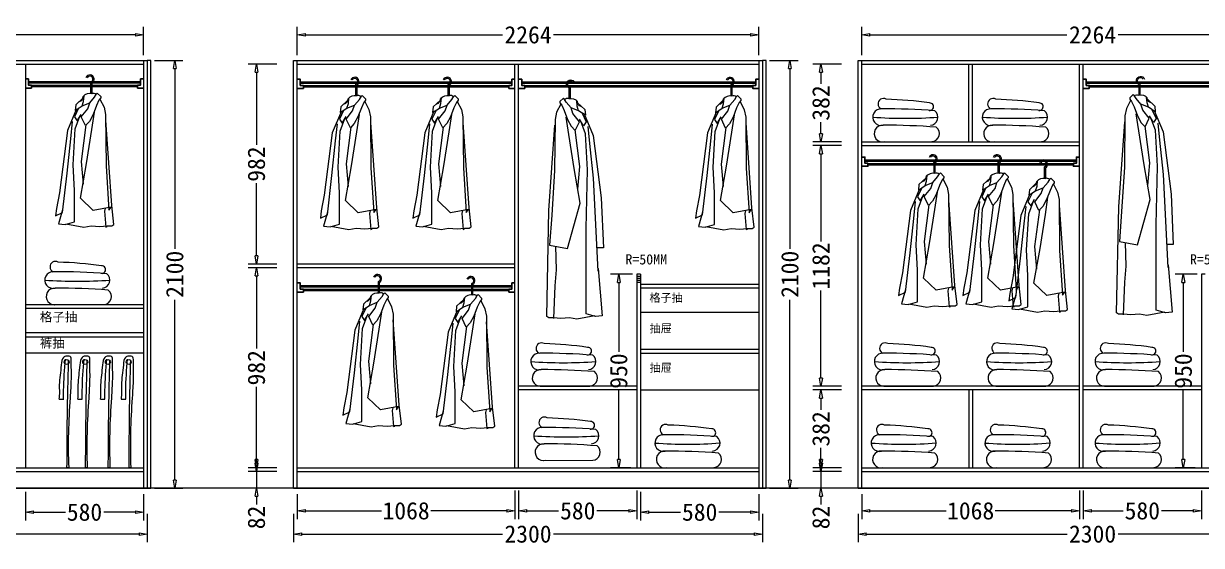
# Model space of a CAD drawing. Header units: millimetres. Extents: x 304407 to 361076, y -1262425 to -1203358.
# Drawn here: x 322378 to 328156, y -1232511 to -1229948 of the extents above; entities that cross this region are included whole.
import ezdxf

# ---------------------------------------------------------------- set-up
doc = ezdxf.new("R2010")
doc.units = ezdxf.units.MM
doc.header["$LTSCALE"] = 20
doc.layers.get('Defpoints').update_dxf_attribs({"color": 250})
for name, color, linetype in [('4', 1, 'Continuous'), ('6', 6, 'Continuous'), ('8', 8, 'Continuous'), ('LAYER10', 11, 'Continuous'), ('LAYER8', 11, 'Continuous'), ('图层3', 4, 'Continuous'), ('墙体', 40, 'Continuous')]:
    doc.layers.add(name, color=color, linetype=linetype)
doc.styles.get("Standard").update_dxf_attribs({"font": 'SimSun.ttf', "height": 85})
doc.styles.add('text', font='SimSun.ttf', dxfattribs={"height": 85})
doc.dimstyles.new('周文晶', dxfattribs={"dimtxt": 70, "dimasz": 40, "dimexe": 40, "dimexo": 30, "dimgap": 10, "dimtad": 0, "dimdec": 0, "dimtxsty": 'Standard', "dimblk": 'CLOSEDBLANK', "dimcen": 200, "dimclrd": 256, "dimclre": 256, "dimadec": 0, "dimazin": 0, "dimtfac": 1, "dimtdec": 0, "dimtmove": 0, "dimatfit": 3, "dimldrblk": 'CLOSEDBLANK', "dimfxl": 100, "dimfxlon": 1, "dimarcsym": 0})

# ---------------------------------------------------------------- blocks, each defined once
blk = doc.blocks.new('_ClosedBlank')
at = {"color": 0, "linetype": 'ByBlock', "lineweight": -2}
for p, q in [((-1, 0.17), (0, 0)), ((-1, 0.17), (-1, -0.17)), ((0, 0), (-1, -0.17))]:
    blk.add_line(p, q, dxfattribs=at)
blk = doc.blocks.new('*D1217')
at = {"lineweight": -2, "transparency": 16777216}
for p, q in [((323720.5, -1232259.5), (323720.5, -1232381)), ((324788.5, -1232241), (324788.5, -1232381)), ((323760.5, -1232341), (324134, -1232341)), ((324748.5, -1232341), (324375, -1232341))]:
    blk.add_line(p, q, dxfattribs=at)
at = {"layer": 'Defpoints', "color": 0, "transparency": 16777216}
for p in [(324788.5, -1232129.5), (323720.5, -1232229.5), (324788.5, -1232341)]:
    blk.add_point(p, dxfattribs=at)
at = {"lineweight": -2, "transparency": 16777216, "xscale": 40, "yscale": 40, "zscale": 40, "rotation": 180}
blk.add_blockref('_ClosedBlank', (323720.5, -1232341), dxfattribs=at)
at = {"lineweight": -2, "transparency": 16777216, "xscale": 40, "yscale": 40, "zscale": 40}
blk.add_blockref('_ClosedBlank', (324788.5, -1232341), dxfattribs=at)
at = {"color": 0, "transparency": 16777216, "insert": (324254.5, -1232341), "char_height": 85, "attachment_point": 5}
blk.add_mtext('1068', dxfattribs=at)
blk = doc.blocks.new('*D1218')
at = {"lineweight": -2, "transparency": 16777216}
for p, q in [((324806.5, -1232241), (324806.5, -1232381)), ((325386.5, -1232241), (325386.5, -1232381)), ((324846.5, -1232341), (325002.4, -1232341)), ((325346.5, -1232341), (325190.5, -1232341))]:
    blk.add_line(p, q, dxfattribs=at)
at = {"layer": 'Defpoints', "color": 0, "transparency": 16777216}
for p in [(324806.5, -1230147.5), (325386.5, -1232129.5), (325386.5, -1232341)]:
    blk.add_point(p, dxfattribs=at)
at = {"lineweight": -2, "transparency": 16777216, "xscale": 40, "yscale": 40, "zscale": 40, "rotation": 180}
blk.add_blockref('_ClosedBlank', (324806.5, -1232341), dxfattribs=at)
at = {"lineweight": -2, "transparency": 16777216, "xscale": 40, "yscale": 40, "zscale": 40}
blk.add_blockref('_ClosedBlank', (325386.5, -1232341), dxfattribs=at)
at = {"color": 0, "transparency": 16777216, "insert": (325096.5, -1232341), "char_height": 85, "attachment_point": 5}
blk.add_mtext('580', dxfattribs=at)
blk = doc.blocks.new('*D1219')
at = {"lineweight": -2, "transparency": 16777216}
for p, q in [((323720.5, -1230104.1), (323720.5, -1229964.1)), ((323760.5, -1230004.1), (324726.8, -1230004.1)), ((325944.5, -1230004.1), (324978.2, -1230004.1)), ((325984.5, -1230104.1), (325984.5, -1229964.1))]:
    blk.add_line(p, q, dxfattribs=at)
at = {"layer": 'Defpoints', "color": 0, "transparency": 16777216}
for p in [(325984.5, -1230004.1), (323720.5, -1230147.5), (325984.5, -1230147.5)]:
    blk.add_point(p, dxfattribs=at)
at = {"lineweight": -2, "transparency": 16777216, "xscale": 40, "yscale": 40, "zscale": 40, "rotation": 180}
blk.add_blockref('_ClosedBlank', (323720.5, -1230004.1), dxfattribs=at)
at = {"lineweight": -2, "transparency": 16777216, "xscale": 40, "yscale": 40, "zscale": 40}
blk.add_blockref('_ClosedBlank', (325984.5, -1230004.1), dxfattribs=at)
at = {"color": 0, "transparency": 16777216, "insert": (324852.5, -1230004.1), "char_height": 85, "attachment_point": 5}
blk.add_mtext('2264', dxfattribs=at)
blk = doc.blocks.new('*D1220')
at = {"lineweight": -2, "transparency": 16777216}
for p, q in [((323702.5, -1232355.1), (323702.5, -1232495.1)), ((326002.5, -1232355.1), (326002.5, -1232495.1)), ((323742.5, -1232455.1), (324727.7, -1232455.1)), ((325962.5, -1232455.1), (324977.2, -1232455.1))]:
    blk.add_line(p, q, dxfattribs=at)
at = {"layer": 'Defpoints', "color": 0, "transparency": 16777216}
for p in [(323702.5, -1232229.5), (326002.5, -1232229.5), (326002.5, -1232455.1)]:
    blk.add_point(p, dxfattribs=at)
at = {"lineweight": -2, "transparency": 16777216, "xscale": 40, "yscale": 40, "zscale": 40, "rotation": 180}
blk.add_blockref('_ClosedBlank', (323702.5, -1232455.1), dxfattribs=at)
at = {"lineweight": -2, "transparency": 16777216, "xscale": 40, "yscale": 40, "zscale": 40}
blk.add_blockref('_ClosedBlank', (326002.5, -1232455.1), dxfattribs=at)
at = {"color": 0, "transparency": 16777216, "insert": (324852.5, -1232455.1), "char_height": 85, "attachment_point": 5}
blk.add_mtext('2300', dxfattribs=at)
blk = doc.blocks.new('*D1221')
at = {"lineweight": -2, "transparency": 16777216}
for p, q in [((323520.2, -1232107.5), (323520.2, -1232067.5)), ((323620.2, -1232147.5), (323480.2, -1232147.5)), ((323520.2, -1232147.5), (323520.2, -1232229.5)), ((323620.2, -1232229.5), (323480.2, -1232229.5)), ((323520.2, -1232269.5), (323520.2, -1232309.5))]:
    blk.add_line(p, q, dxfattribs=at)
at = {"layer": 'Defpoints', "color": 0, "transparency": 16777216}
for p in [(323520.2, -1232147.5), (323720.5, -1232147.5), (323702.5, -1232229.5)]:
    blk.add_point(p, dxfattribs=at)
at = {"lineweight": -2, "transparency": 16777216, "xscale": 40, "yscale": 40, "zscale": 40}
for p, rotation in [((323520.2, -1232147.5), 270), ((323520.2, -1232229.5), 90)]:
    blk.add_blockref('_ClosedBlank', p, dxfattribs=dict(at, rotation=rotation))
at = {"color": 0, "transparency": 16777216, "insert": (323520.2, -1232373.5), "char_height": 85, "attachment_point": 5, "rotation": 90}
blk.add_mtext('82', dxfattribs=at)
blk = doc.blocks.new('*D1222')
at = {"lineweight": -2, "transparency": 16777216}
for p, q in [((323620.2, -1231147.5), (323480.2, -1231147.5)), ((323520.2, -1231187.5), (323520.2, -1231544.2)), ((323520.2, -1232089.5), (323520.2, -1231732.7)), ((323620.2, -1232129.5), (323480.2, -1232129.5))]:
    blk.add_line(p, q, dxfattribs=at)
at = {"layer": 'Defpoints', "color": 0, "transparency": 16777216}
for p in [(323520.2, -1231147.5), (323720.5, -1231147.5), (323720.5, -1232129.5)]:
    blk.add_point(p, dxfattribs=at)
at = {"lineweight": -2, "transparency": 16777216, "xscale": 40, "yscale": 40, "zscale": 40}
for p, rotation in [((323520.2, -1231147.5), 90), ((323520.2, -1232129.5), 270)]:
    blk.add_blockref('_ClosedBlank', p, dxfattribs=dict(at, rotation=rotation))
at = {"color": 0, "transparency": 16777216, "insert": (323520.2, -1231638.5), "char_height": 85, "attachment_point": 5, "rotation": 90}
blk.add_mtext('982', dxfattribs=at)
blk = doc.blocks.new('*D1223')
at = {"lineweight": -2, "transparency": 16777216}
for p, q in [((323620.2, -1230147.5), (323480.2, -1230147.5)), ((323520.2, -1230187.5), (323520.2, -1230544.2)), ((323520.2, -1231089.5), (323520.2, -1230732.7)), ((323620.2, -1231129.5), (323480.2, -1231129.5))]:
    blk.add_line(p, q, dxfattribs=at)
at = {"layer": 'Defpoints', "color": 0, "transparency": 16777216}
for p in [(323520.2, -1230147.5), (323720.5, -1230147.5), (323720.5, -1231129.5)]:
    blk.add_point(p, dxfattribs=at)
at = {"lineweight": -2, "transparency": 16777216, "xscale": 40, "yscale": 40, "zscale": 40}
for p, rotation in [((323520.2, -1230147.5), 90), ((323520.2, -1231129.5), 270)]:
    blk.add_blockref('_ClosedBlank', p, dxfattribs=dict(at, rotation=rotation))
at = {"color": 0, "transparency": 16777216, "insert": (323520.2, -1230638.5), "char_height": 85, "attachment_point": 5, "rotation": 90}
blk.add_mtext('982', dxfattribs=at)
blk = doc.blocks.new('*D1224')
at = {"lineweight": -2, "transparency": 16777216}
for p, q in [((326037.3, -1230129.5), (326177.3, -1230129.5)), ((326137.3, -1230169.5), (326137.3, -1231054.7)), ((326137.3, -1232189.5), (326137.3, -1231304.2)), ((326037.3, -1232229.5), (326177.3, -1232229.5))]:
    blk.add_line(p, q, dxfattribs=at)
at = {"layer": 'Defpoints', "color": 0, "transparency": 16777216}
for p in [(326002.5, -1230129.5), (326137.3, -1230129.5), (326002.5, -1232229.5)]:
    blk.add_point(p, dxfattribs=at)
at = {"lineweight": -2, "transparency": 16777216, "xscale": 40, "yscale": 40, "zscale": 40}
for p, rotation in [((326137.3, -1230129.5), 90), ((326137.3, -1232229.5), 270)]:
    blk.add_blockref('_ClosedBlank', p, dxfattribs=dict(at, rotation=rotation))
at = {"color": 0, "transparency": 16777216, "insert": (326137.3, -1231179.5), "char_height": 85, "attachment_point": 5, "rotation": 90}
blk.add_mtext('2100', dxfattribs=at)
blk = doc.blocks.new('*D1225')
at = {"lineweight": -2, "transparency": 16777216}
for p, q in [((325365.5, -1231179.5), (325257.5, -1231179.5)), ((325297.5, -1231219.5), (325297.5, -1231559.5)), ((325297.5, -1232089.5), (325297.5, -1231749.5)), ((325356.5, -1232129.5), (325257.5, -1232129.5))]:
    blk.add_line(p, q, dxfattribs=at)
at = {"layer": 'Defpoints', "color": 0, "transparency": 16777216}
for p in [(325395.5, -1231179.5), (325297.5, -1232129.5), (325386.5, -1232129.5)]:
    blk.add_point(p, dxfattribs=at)
at = {"lineweight": -2, "transparency": 16777216, "xscale": 40, "yscale": 40, "zscale": 40}
for p, rotation in [((325297.5, -1231179.5), 90), ((325297.5, -1232129.5), 270)]:
    blk.add_blockref('_ClosedBlank', p, dxfattribs=dict(at, rotation=rotation))
at = {"color": 0, "transparency": 16777216, "insert": (325297.5, -1231654.5), "char_height": 85, "attachment_point": 5, "rotation": 90}
blk.add_mtext('950', dxfattribs=at)
blk = doc.blocks.new('*D1226')
at = {"lineweight": -2, "transparency": 16777216}
for p, q in [((325404.5, -1232247.7), (325404.5, -1232387.7)), ((325984.5, -1232259.5), (325984.5, -1232387.7)), ((325444.5, -1232347.7), (325600.4, -1232347.7)), ((325944.5, -1232347.7), (325788.5, -1232347.7))]:
    blk.add_line(p, q, dxfattribs=at)
at = {"layer": 'Defpoints', "color": 0, "transparency": 16777216}
for p in [(325404.5, -1232129.5), (325984.5, -1232229.5), (325984.5, -1232347.7)]:
    blk.add_point(p, dxfattribs=at)
at = {"lineweight": -2, "transparency": 16777216, "xscale": 40, "yscale": 40, "zscale": 40, "rotation": 180}
blk.add_blockref('_ClosedBlank', (325404.5, -1232347.7), dxfattribs=at)
at = {"lineweight": -2, "transparency": 16777216, "xscale": 40, "yscale": 40, "zscale": 40}
blk.add_blockref('_ClosedBlank', (325984.5, -1232347.7), dxfattribs=at)
at = {"color": 0, "transparency": 16777216, "insert": (325694.5, -1232347.7), "char_height": 85, "attachment_point": 5}
blk.add_mtext('580', dxfattribs=at)
blk = doc.blocks.new('*D1227')
at = {"lineweight": -2, "transparency": 16777216}
for p, q in [((326489.9, -1232259.5), (326489.9, -1232381)), ((327557.9, -1232241), (327557.9, -1232381)), ((326529.9, -1232341), (326903.4, -1232341)), ((327517.9, -1232341), (327144.4, -1232341))]:
    blk.add_line(p, q, dxfattribs=at)
at = {"layer": 'Defpoints', "color": 0, "transparency": 16777216}
for p in [(327557.9, -1232129.5), (326489.9, -1232229.5), (327557.9, -1232341)]:
    blk.add_point(p, dxfattribs=at)
at = {"lineweight": -2, "transparency": 16777216, "xscale": 40, "yscale": 40, "zscale": 40, "rotation": 180}
blk.add_blockref('_ClosedBlank', (326489.9, -1232341), dxfattribs=at)
at = {"lineweight": -2, "transparency": 16777216, "xscale": 40, "yscale": 40, "zscale": 40}
blk.add_blockref('_ClosedBlank', (327557.9, -1232341), dxfattribs=at)
at = {"color": 0, "transparency": 16777216, "insert": (327023.9, -1232341), "char_height": 85, "attachment_point": 5}
blk.add_mtext('1068', dxfattribs=at)
blk = doc.blocks.new('*D1228')
at = {"lineweight": -2, "transparency": 16777216}
for p, q in [((327575.9, -1232241), (327575.9, -1232381)), ((328155.9, -1232241), (328155.9, -1232381)), ((327615.9, -1232341), (327771.8, -1232341)), ((328115.9, -1232341), (327960, -1232341))]:
    blk.add_line(p, q, dxfattribs=at)
at = {"layer": 'Defpoints', "color": 0, "transparency": 16777216}
for p in [(327575.9, -1230147.5), (328155.9, -1232129.5), (328155.9, -1232341)]:
    blk.add_point(p, dxfattribs=at)
at = {"lineweight": -2, "transparency": 16777216, "xscale": 40, "yscale": 40, "zscale": 40, "rotation": 180}
blk.add_blockref('_ClosedBlank', (327575.9, -1232341), dxfattribs=at)
at = {"lineweight": -2, "transparency": 16777216, "xscale": 40, "yscale": 40, "zscale": 40}
blk.add_blockref('_ClosedBlank', (328155.9, -1232341), dxfattribs=at)
at = {"color": 0, "transparency": 16777216, "insert": (327865.9, -1232341), "char_height": 85, "attachment_point": 5}
blk.add_mtext('580', dxfattribs=at)
blk = doc.blocks.new('*D1229')
at = {"lineweight": -2, "transparency": 16777216}
for p, q in [((326489.9, -1230104.1), (326489.9, -1229964.1)), ((326529.9, -1230004.1), (327496.2, -1230004.1)), ((328713.9, -1230004.1), (327747.6, -1230004.1)), ((328753.9, -1230104.1), (328753.9, -1229964.1))]:
    blk.add_line(p, q, dxfattribs=at)
at = {"layer": 'Defpoints', "color": 0, "transparency": 16777216}
for p in [(328753.9, -1230004.1), (326489.9, -1230147.5), (328753.9, -1230147.5)]:
    blk.add_point(p, dxfattribs=at)
at = {"lineweight": -2, "transparency": 16777216, "xscale": 40, "yscale": 40, "zscale": 40, "rotation": 180}
blk.add_blockref('_ClosedBlank', (326489.9, -1230004.1), dxfattribs=at)
at = {"lineweight": -2, "transparency": 16777216, "xscale": 40, "yscale": 40, "zscale": 40}
blk.add_blockref('_ClosedBlank', (328753.9, -1230004.1), dxfattribs=at)
at = {"color": 0, "transparency": 16777216, "insert": (327621.9, -1230004.1), "char_height": 85, "attachment_point": 5}
blk.add_mtext('2264', dxfattribs=at)
blk = doc.blocks.new('*D1230')
at = {"lineweight": -2, "transparency": 16777216}
for p, q in [((326471.9, -1232355.1), (326471.9, -1232495.1)), ((328771.9, -1232355.1), (328771.9, -1232495.1)), ((326511.9, -1232455.1), (327497.1, -1232455.1)), ((328731.9, -1232455.1), (327746.6, -1232455.1))]:
    blk.add_line(p, q, dxfattribs=at)
at = {"layer": 'Defpoints', "color": 0, "transparency": 16777216}
for p in [(326471.9, -1232229.5), (328771.9, -1232229.5), (328771.9, -1232455.1)]:
    blk.add_point(p, dxfattribs=at)
at = {"lineweight": -2, "transparency": 16777216, "xscale": 40, "yscale": 40, "zscale": 40, "rotation": 180}
blk.add_blockref('_ClosedBlank', (326471.9, -1232455.1), dxfattribs=at)
at = {"lineweight": -2, "transparency": 16777216, "xscale": 40, "yscale": 40, "zscale": 40}
blk.add_blockref('_ClosedBlank', (328771.9, -1232455.1), dxfattribs=at)
at = {"color": 0, "transparency": 16777216, "insert": (327621.9, -1232455.1), "char_height": 85, "attachment_point": 5}
blk.add_mtext('2300', dxfattribs=at)
blk = doc.blocks.new('*D1231')
at = {"lineweight": -2, "transparency": 16777216}
for p, q in [((326289.6, -1232107.5), (326289.6, -1232067.5)), ((326389.6, -1232147.5), (326249.6, -1232147.5)), ((326289.6, -1232147.5), (326289.6, -1232229.5)), ((326389.6, -1232229.5), (326249.6, -1232229.5)), ((326289.6, -1232269.5), (326289.6, -1232309.5))]:
    blk.add_line(p, q, dxfattribs=at)
at = {"layer": 'Defpoints', "color": 0, "transparency": 16777216}
for p in [(326289.6, -1232147.5), (326489.9, -1232147.5), (326471.9, -1232229.5)]:
    blk.add_point(p, dxfattribs=at)
at = {"lineweight": -2, "transparency": 16777216, "xscale": 40, "yscale": 40, "zscale": 40}
for p, rotation in [((326289.6, -1232147.5), 270), ((326289.6, -1232229.5), 90)]:
    blk.add_blockref('_ClosedBlank', p, dxfattribs=dict(at, rotation=rotation))
at = {"color": 0, "transparency": 16777216, "insert": (326289.6, -1232373.5), "char_height": 85, "attachment_point": 5, "rotation": 90}
blk.add_mtext('82', dxfattribs=at)
blk = doc.blocks.new('*D1232')
at = {"lineweight": -2, "transparency": 16777216}
for p, q in [((326389.6, -1231747.5), (326249.6, -1231747.5)), ((326289.6, -1231787.5), (326289.6, -1231845.1)), ((326289.6, -1232089.5), (326289.6, -1232031.8)), ((326389.6, -1232129.5), (326249.6, -1232129.5))]:
    blk.add_line(p, q, dxfattribs=at)
at = {"layer": 'Defpoints', "color": 0, "transparency": 16777216}
for p in [(326289.6, -1231747.5), (326489.9, -1231747.5), (326489.9, -1232129.5)]:
    blk.add_point(p, dxfattribs=at)
at = {"lineweight": -2, "transparency": 16777216, "xscale": 40, "yscale": 40, "zscale": 40}
for p, rotation in [((326289.6, -1231747.5), 90), ((326289.6, -1232129.5), 270)]:
    blk.add_blockref('_ClosedBlank', p, dxfattribs=dict(at, rotation=rotation))
at = {"color": 0, "transparency": 16777216, "insert": (326289.6, -1231938.5), "char_height": 85, "attachment_point": 5, "rotation": 90}
blk.add_mtext('382', dxfattribs=at)
blk = doc.blocks.new('*D1233')
at = {"lineweight": -2, "transparency": 16777216}
for p, q in [((326389.6, -1230147.5), (326249.6, -1230147.5)), ((326289.6, -1230187.5), (326289.6, -1230245.1)), ((326289.6, -1230489.5), (326289.6, -1230431.8)), ((326389.6, -1230529.5), (326249.6, -1230529.5))]:
    blk.add_line(p, q, dxfattribs=at)
at = {"layer": 'Defpoints', "color": 0, "transparency": 16777216}
for p in [(326289.6, -1230147.5), (326489.9, -1230147.5), (326489.9, -1230529.5)]:
    blk.add_point(p, dxfattribs=at)
at = {"lineweight": -2, "transparency": 16777216, "xscale": 40, "yscale": 40, "zscale": 40}
for p, rotation in [((326289.6, -1230147.5), 90), ((326289.6, -1230529.5), 270)]:
    blk.add_blockref('_ClosedBlank', p, dxfattribs=dict(at, rotation=rotation))
at = {"color": 0, "transparency": 16777216, "insert": (326289.6, -1230338.5), "char_height": 85, "attachment_point": 5, "rotation": 90}
blk.add_mtext('382', dxfattribs=at)
blk = doc.blocks.new('*D1235')
at = {"lineweight": -2, "transparency": 16777216}
for p, q in [((328134.9, -1231179.5), (328026.9, -1231179.5)), ((328066.9, -1231219.5), (328066.9, -1231559.5)), ((328066.9, -1232089.5), (328066.9, -1231749.5)), ((328125.9, -1232129.5), (328026.9, -1232129.5))]:
    blk.add_line(p, q, dxfattribs=at)
at = {"layer": 'Defpoints', "color": 0, "transparency": 16777216}
for p in [(328164.9, -1231179.5), (328066.9, -1232129.5), (328155.9, -1232129.5)]:
    blk.add_point(p, dxfattribs=at)
at = {"lineweight": -2, "transparency": 16777216, "xscale": 40, "yscale": 40, "zscale": 40}
for p, rotation in [((328066.9, -1231179.5), 90), ((328066.9, -1232129.5), 270)]:
    blk.add_blockref('_ClosedBlank', p, dxfattribs=dict(at, rotation=rotation))
at = {"color": 0, "transparency": 16777216, "insert": (328066.9, -1231654.5), "char_height": 85, "attachment_point": 5, "rotation": 90}
blk.add_mtext('950', dxfattribs=at)
blk = doc.blocks.new('*D1237')
at = {"lineweight": -2, "transparency": 16777216}
for p, q in [((326389.6, -1230547.5), (326249.6, -1230547.5)), ((326289.6, -1230587.5), (326289.6, -1231018.2)), ((326289.6, -1231689.5), (326289.6, -1231258.7)), ((326389.6, -1231729.5), (326249.6, -1231729.5))]:
    blk.add_line(p, q, dxfattribs=at)
at = {"layer": 'Defpoints', "color": 0, "transparency": 16777216}
for p in [(326289.6, -1230547.5), (326489.9, -1230547.5), (326489.9, -1231729.5)]:
    blk.add_point(p, dxfattribs=at)
at = {"lineweight": -2, "transparency": 16777216, "xscale": 40, "yscale": 40, "zscale": 40}
for p, rotation in [((326289.6, -1230547.5), 90), ((326289.6, -1231729.5), 270)]:
    blk.add_blockref('_ClosedBlank', p, dxfattribs=dict(at, rotation=rotation))
at = {"color": 0, "transparency": 16777216, "insert": (326289.6, -1231138.5), "char_height": 85, "attachment_point": 5, "rotation": 90}
blk.add_mtext('1182', dxfattribs=at)
blk = doc.blocks.new('*D1347')
at = {"lineweight": -2, "transparency": 16777216}
for p, q in [((320702.9, -1230104.1), (320702.9, -1229964.1)), ((320742.9, -1230004.1), (321709.3, -1230004.1)), ((322926.9, -1230004.1), (321960.6, -1230004.1)), ((322966.9, -1230104.1), (322966.9, -1229964.1))]:
    blk.add_line(p, q, dxfattribs=at)
at = {"layer": 'Defpoints', "color": 0, "transparency": 16777216}
for p in [(322966.9, -1230004.1), (320702.9, -1230147.5), (322966.9, -1230147.5)]:
    blk.add_point(p, dxfattribs=at)
at = {"lineweight": -2, "transparency": 16777216, "xscale": 40, "yscale": 40, "zscale": 40, "rotation": 180}
blk.add_blockref('_ClosedBlank', (320702.9, -1230004.1), dxfattribs=at)
at = {"lineweight": -2, "transparency": 16777216, "xscale": 40, "yscale": 40, "zscale": 40}
blk.add_blockref('_ClosedBlank', (322966.9, -1230004.1), dxfattribs=at)
at = {"color": 0, "transparency": 16777216, "insert": (321834.9, -1230004.1), "char_height": 85, "attachment_point": 5}
blk.add_mtext('2264', dxfattribs=at)
blk = doc.blocks.new('*D1348')
at = {"lineweight": -2, "transparency": 16777216}
for p, q in [((320684.9, -1232355.1), (320684.9, -1232495.1)), ((322984.9, -1232355.1), (322984.9, -1232495.1)), ((320724.9, -1232455.1), (321710.2, -1232455.1)), ((322944.9, -1232455.1), (321959.7, -1232455.1))]:
    blk.add_line(p, q, dxfattribs=at)
at = {"layer": 'Defpoints', "color": 0, "transparency": 16777216}
for p in [(320684.9, -1232229.5), (322984.9, -1232229.5), (322984.9, -1232455.1)]:
    blk.add_point(p, dxfattribs=at)
at = {"lineweight": -2, "transparency": 16777216, "xscale": 40, "yscale": 40, "zscale": 40, "rotation": 180}
blk.add_blockref('_ClosedBlank', (320684.9, -1232455.1), dxfattribs=at)
at = {"lineweight": -2, "transparency": 16777216, "xscale": 40, "yscale": 40, "zscale": 40}
blk.add_blockref('_ClosedBlank', (322984.9, -1232455.1), dxfattribs=at)
at = {"color": 0, "transparency": 16777216, "insert": (321834.9, -1232455.1), "char_height": 85, "attachment_point": 5}
blk.add_mtext('2300', dxfattribs=at)
blk = doc.blocks.new('*D1354')
at = {"lineweight": -2, "transparency": 16777216}
for p, q in [((323019.8, -1230129.5), (323159.8, -1230129.5)), ((323119.8, -1230169.5), (323119.8, -1231054.7)), ((323119.8, -1232189.5), (323119.8, -1231304.2)), ((323019.8, -1232229.5), (323159.8, -1232229.5))]:
    blk.add_line(p, q, dxfattribs=at)
at = {"layer": 'Defpoints', "color": 0, "transparency": 16777216}
for p in [(322984.9, -1230129.5), (323119.8, -1230129.5), (322984.9, -1232229.5)]:
    blk.add_point(p, dxfattribs=at)
at = {"lineweight": -2, "transparency": 16777216, "xscale": 40, "yscale": 40, "zscale": 40}
for p, rotation in [((323119.8, -1230129.5), 90), ((323119.8, -1232229.5), 270)]:
    blk.add_blockref('_ClosedBlank', p, dxfattribs=dict(at, rotation=rotation))
at = {"color": 0, "transparency": 16777216, "insert": (323119.8, -1231179.5), "char_height": 85, "attachment_point": 5, "rotation": 90}
blk.add_mtext('2100', dxfattribs=at)
blk = doc.blocks.new('*D1355')
at = {"lineweight": -2, "transparency": 16777216}
for p, q in [((322386.9, -1232247.7), (322386.9, -1232387.7)), ((322966.9, -1232259.5), (322966.9, -1232387.7)), ((322426.9, -1232347.7), (322582.9, -1232347.7)), ((322926.9, -1232347.7), (322771, -1232347.7))]:
    blk.add_line(p, q, dxfattribs=at)
at = {"layer": 'Defpoints', "color": 0, "transparency": 16777216}
for p in [(322386.9, -1232129.5), (322966.9, -1232229.5), (322966.9, -1232347.7)]:
    blk.add_point(p, dxfattribs=at)
at = {"lineweight": -2, "transparency": 16777216, "xscale": 40, "yscale": 40, "zscale": 40, "rotation": 180}
blk.add_blockref('_ClosedBlank', (322386.9, -1232347.7), dxfattribs=at)
at = {"lineweight": -2, "transparency": 16777216, "xscale": 40, "yscale": 40, "zscale": 40}
blk.add_blockref('_ClosedBlank', (322966.9, -1232347.7), dxfattribs=at)
at = {"color": 0, "transparency": 16777216, "insert": (322676.9, -1232347.7), "char_height": 85, "attachment_point": 5}
blk.add_mtext('580', dxfattribs=at)
blk = doc.blocks.new('A$C1C5764E0')
at = {"layer": '8'}
for p, q in [((172.3, 708.4), (172.3, 657.4)), ((178.3, 708.4), (178.3, 657.4)), ((137.4, 618.5), (140.1, 644.9)), ((167.9, 611.6), (191.5, 639.3)), ((191.5, 639.3), (201.2, 654.6)), ((201.2, 654.6), (205.3, 658.7)), ((205.3, 658.7), (222, 642.1)), ((222, 642.1), (222, 635.2)), ((103, 580.9), (58.4, 475.1)), ((113.7, 585.2), (93.2, 541.7)), ((99.9, 601.9), (97.1, 574.2)), ((97.1, 574.2), (130.4, 596.4)), ((135.3, 635.3), (99.9, 601.9)), ((126.3, 542.3), (158.2, 582.5)), ((130.4, 596.4), (137.4, 618.5)), ((130.4, 596.4), (167.9, 611.6)), ((158.2, 582.5), (167.9, 611.6)), ((201.2, 597.8), (184.5, 553.4)), ((213.6, 624.1), (201.2, 597.8)), ((222, 635.2), (213.6, 624.1)), ((217.8, 629.6), (238.6, 589.4)), ((238.6, 589.4), (245.5, 553.4)), ((93.2, 541.7), (106.3, 522.1)), ((96.5, 482.8), (119.4, 544.9)), ((106.3, 522.1), (125.9, 554.7)), ((147.1, 499.3), (126.3, 542.3)), ((166.5, 520.1), (147.1, 499.3)), ((184.5, 553.4), (166.5, 520.1)), ((178.3, 479.5), (191.3, 564.6)), ((245.5, 553.4), (248.3, 302.5)), ((276.4, 106.8), (247, 525.3)), ((58.4, 475.1), (19.5, 168.8)), ((75, 435), (83.4, 518.8)), ((86.6, 306.3), (96.5, 482.8)), ((148.8, 502.4), (125.9, 322.6)), ((152.1, 312.8), (178.3, 479.5)), ((57, 265.8), (75, 435)), ((93.2, 180.9), (86.6, 306.3)), ((122.6, 142.8), (152.1, 312.8)), ((125.9, 322.6), (135.7, 211.4)), ((248.3, 302.5), (262.2, 83.5)), ((34.3, 73.1), (57, 265.8)), ((93.2, 26.2), (93.2, 180.9)), ((19.5, 168.8), (4.8, 92.7)), ((184.8, 82.8), (122.6, 142.8)), ((4.8, 92.7), (0, 56.7)), ((0, 56.7), (34.3, 73.1)), ((34.3, 86.2), (14.7, 16.3)), ((273.1, 99.1), (184.8, 82.8)), ((244.2, 93.8), (240.9, 79.6)), ((240.9, 79.6), (247.4, 1.1)), ((262.2, 83.5), (273.1, 99.1)), ((286.7, 13.1), (276.4, 106.8)), ((14.7, 16.3), (47.4, 13.1)), ((47.4, 13.1), (93.2, 26.2)), ((50.7, 16.3), (139, 0)), ((139, 0), (175, 6.5)), ((175, 6.5), (217.5, 3.3)), ((217.5, 3.3), (253.5, 6.5)), ((247.4, 1.1), (254, 3.3)), ((253.5, 6.5), (276.9, 6.5)), ((276.9, 6.5), (286.7, 13.1))]:
    blk.add_line(p, q, dxfattribs=at)
for centre, radius, start, end in [((168.9, 727.1), 20.9, 296.63379, 159.52854), ((168.9, 727.1), 14.9, 296.63379, 150.61748), ((175.9, 709.9), 3.91, 94.6712, 201.96259), ((110.9, 641.2), 25.1, 286.26362, 2.02477), ((168.9, 613.1), 43.9, 77.69929, 138.59655), ((186.2, 639.8), 18, 42.48003, 116.33917)]:
    blk.add_arc(centre, radius, start, end, dxfattribs=at)
blk = doc.blocks.new('A$C4F477F88')
at = {"layer": 'LAYER10'}
blk.add_blockref('A$C1C5764E0', (0, 0), dxfattribs=at)
blk = doc.blocks.new('A$C5E603B19')
at = {"layer": 'LAYER8'}
blk.add_blockref('A$C4F477F88', (0, 0), dxfattribs=at)
blk = doc.blocks.new('A$C1B0A679D')
at = {"layer": '图层3'}
blk.add_blockref('A$C5E603B19', (0, 0), dxfattribs=at)
blk = doc.blocks.new('A$C52EB379C')
at = {"layer": '8'}
for p, q in [((163.3, 1134.6), (163.3, 1083.5)), ((169.3, 1134.6), (169.3, 1083.5)), ((126.4, 1061.5), (91, 1028.1)), ((121.5, 1022.5), (128.4, 1044.7)), ((128.4, 1044.7), (131.2, 1071)), ((159, 1037.8), (182.5, 1065.5)), ((182.5, 1065.5), (192.3, 1080.7)), ((192.3, 1080.7), (196.4, 1084.9)), ((204.7, 1050.2), (192.3, 1023.9)), ((196.4, 1084.9), (213.1, 1068.3)), ((213.1, 1061.3), (204.7, 1050.2)), ((208.9, 1055.8), (229.7, 1015.6)), ((213.1, 1068.3), (213.1, 1061.3)), ((94.1, 1007.1), (49.5, 901.3)), ((104.8, 1011.4), (84.3, 967.8)), ((91, 1028.1), (88.2, 1000.3)), ((88.2, 1000.3), (121.5, 1022.5)), ((117.4, 968.5), (149.3, 1008.7)), ((121.5, 1022.5), (159, 1037.8)), ((149.3, 1008.7), (159, 1037.8)), ((169.3, 905.7), (182.4, 990.7)), ((192.3, 1023.9), (175.6, 979.5)), ((229.7, 1015.6), (236.6, 979.5)), ((66.1, 861.1), (74.5, 944.9)), ((84.3, 967.8), (97.4, 948.2)), ((87.6, 909), (110.5, 971.1)), ((97.4, 948.2), (117, 980.9)), ((139.9, 928.6), (117, 748.8)), ((138.2, 925.5), (117.4, 968.5)), ((157.6, 946.3), (138.2, 925.5)), ((175.6, 979.5), (157.6, 946.3)), ((236.6, 979.5), (239.4, 728.7)), ((267.5, 533), (238.1, 951.5)), ((49.5, 901.3), (10.6, 595)), ((77.7, 732.4), (87.6, 909)), ((143.2, 738.9), (169.3, 905.7)), ((48.1, 692), (66.1, 861.1)), ((84.3, 444.7), (77.7, 732.4)), ((113.7, 568.9), (143.2, 738.9)), ((117, 748.8), (126.8, 637.6)), ((239.4, 728.7), (253.3, 509.7)), ((25.4, 235.4), (48.1, 692)), ((10.6, 595), (0, 349)), ((175.9, 346.6), (113.7, 568.9)), ((277.8, 13.1), (267.5, 533)), ((253.3, 509.7), (264.2, 362.9)), ((84.3, 26.2), (84.3, 444.7)), ((0, 349), (31, 349)), ((264.2, 362.9), (175.9, 346.6)), ((235.3, 357.6), (232, 242)), ((25.4, 248.5), (5.8, 16.3)), ((232, 242), (238.5, 163.5)), ((238.5, 163.5), (245.1, 3.3)), ((5.8, 16.3), (38.5, 13.1)), ((38.5, 13.1), (84.3, 26.2)), ((41.7, 16.3), (130.1, 0)), ((130.1, 0), (166.1, 6.5)), ((166.1, 6.5), (208.6, 3.3)), ((208.6, 3.3), (244.6, 6.5)), ((244.6, 6.5), (268, 6.5)), ((268, 6.5), (277.8, 13.1))]:
    blk.add_line(p, q, dxfattribs=at)
for centre, radius, start, end in [((160, 1153.2), 20.9, 296.63379, 159.52854), ((160, 1153.2), 14.9, 296.63379, 150.61748), ((167, 1136), 3.91, 94.6712, 201.96259), ((102, 1067.4), 25.1, 286.26362, 2.02477), ((160, 1039.2), 43.9, 77.69929, 138.59655), ((177.3, 1066), 18, 42.48003, 116.33917)]:
    blk.add_arc(centre, radius, start, end, dxfattribs=at)
blk = doc.blocks.new('A$C05785CA5')
at = {"layer": 'LAYER10'}
blk.add_blockref('A$C52EB379C', (0, 0), dxfattribs=at)
blk = doc.blocks.new('A$C100967EE')
at = {"layer": 'LAYER10'}
blk.add_blockref('A$C05785CA5', (0, 0), dxfattribs=at)
blk = doc.blocks.new('A$C65D30603')
at = {"layer": 'LAYER8'}
blk.add_blockref('A$C100967EE', (0, 0), dxfattribs=at)
blk = doc.blocks.new('A$C50CE712E')
at = {"layer": '图层3'}
blk.add_blockref('A$C65D30603', (0, 0), dxfattribs=at)
blk = doc.blocks.new('A$C11F00F61')
at = {"color": 8}
blk.add_line((48.2, 0), (290.3, 1.2), dxfattribs=at)
at = {"layer": '墙体', "color": 8}
for centre, radius, start, end in [((52.6, 186.6), 26.7, 59.80213, 244.0801), ((9.8, -1698.7), 1909.1, 81.89814, 88.31115), ((280.3, 173), 18.4, 260.15505, 94.41573), ((41, 121.6), 41, 86.08337, 284.09881), ((159.2, 2329.1), 2213.2, 265.87556, 274.15905), ((53.8, -3125.6), 3288.1, 85.62439, 90.17553), ((279.7, 121.7), 40, 274.94064, 51.31651), ((48.2, 41), 41, 86.08337, 284.09881), ((61, -3206.2), 3288.1, 85.62439, 90.17553), ((286.9, 41.1), 40, 274.94064, 51.31651)]:
    blk.add_arc(centre, radius, start, end, dxfattribs=at)
blk = doc.blocks.new('A$C3B9601DC')
at = {"layer": '4', "color": 8}
blk.add_line((62, 1.5), (47.4, 0), dxfattribs=at)
for points, knots in [([(62, 1.5), (55.4, 144.3), (62.8, 324.3), (78.7, 548.8), (75.2, 622.1), (75.7, 684.6), (46.8, 686.9), (17.9, 676.1), (12.7, 599.8), (-1.5, 524.3), (4.4, 450.4), (0, 421.8)], [0, 0, 0, 0, 428.516837, 544.203019, 664.137455, 677.621305, 701.749401, 722.125787, 770.743064, 895.133582, 980.731534, 980.731534, 980.731534, 980.731534]), ([(37.8, 667.5), (32.8, 603.2), (26.4, 521.3), (26.8, 439.3), (26.9, 421.8)], [0, 0, 0, 0, 193.394932, 246.046188, 246.046188, 246.046188, 246.046188])]:
    blk.add_open_spline(points, degree=3, knots=knots, dxfattribs=at)
blk.add_spline([(57.6, 658.7), (53.2, 497.8), (47.4, 0)], degree=3, dxfattribs=at)
blk.add_open_spline([(1.4, 421.8), (10.7, 421.8), (19.9, 421.8), (29.2, 421.8)], degree=3, dxfattribs=at)
at = {"layer": '6', "color": 8}
blk.add_circle((47.2, 648.9), 15, dxfattribs=at)
blk = doc.blocks.new('edr334343')
at = {"layer": '6', "color": 8, "xscale": 0.7999999999301508, "yscale": 0.7999999999301508, "zscale": 0.7999999999301508}
for p in [(311012.9, -1202094.7), (311104.2, -1202094.7), (311215.5, -1202094.7), (311317.6, -1202094.7)]:
    blk.add_blockref('A$C3B9601DC', p, dxfattribs=at)

msp = doc.modelspace()

# ---------------------------------------------------------------- linework, layer by layer
for p, q in [((320684.9, -1230129.5), (322984.9, -1230129.5)), ((320702.9, -1230147.5), (322966.9, -1230147.5)), ((322386.9, -1230147.5), (322386.9, -1232129.5)), ((322966.9, -1230129.5), (322966.9, -1232229.5)), ((322984.9, -1230129.5), (322984.9, -1232229.5)), ((323002.9, -1230129.5), (322984.9, -1230129.5)), ((323002.9, -1232229.5), (323002.9, -1230129.5)), ((323702.5, -1232229.5), (323702.5, -1230129.5)), ((323702.5, -1230129.5), (326002.5, -1230129.5)), ((323720.5, -1232229.5), (323720.5, -1230129.5)), ((323720.5, -1230147.5), (325984.5, -1230147.5)), ((324788.5, -1232129.5), (324788.5, -1230147.5)), ((324806.5, -1232129.5), (324806.5, -1230147.5)), ((325984.5, -1230129.5), (325984.5, -1232229.5)), ((326002.5, -1230129.5), (326002.5, -1232229.5)), ((326020.5, -1230129.5), (326002.5, -1230129.5)), ((326020.5, -1232229.5), (326020.5, -1230129.5)), ((326471.9, -1232229.5), (326471.9, -1230129.5)), ((326471.9, -1230129.5), (328771.9, -1230129.5)), ((326489.9, -1232229.5), (326489.9, -1230129.5)), ((326489.9, -1230147.5), (328753.9, -1230147.5)), ((327014.9, -1230529.5), (327014.9, -1230147.5)), ((327032.9, -1230529.5), (327032.9, -1230147.5)), ((327557.9, -1232129.5), (327557.9, -1230147.5)), ((327575.9, -1232129.5), (327575.9, -1230147.5)), ((326489.9, -1230529.5), (327557.9, -1230529.5)), ((326489.9, -1230547.5), (327557.9, -1230547.5)), ((324788.5, -1231129.5), (323720.5, -1231129.5)), ((324788.5, -1231147.5), (323720.5, -1231147.5)), ((325386.5, -1231179.5), (325386.5, -1232129.5)), ((325404.5, -1231179.5), (325386.5, -1231179.5)), ((325404.5, -1231189.5), (325386.5, -1231189.5)), ((325404.5, -1231199.5), (325386.5, -1231199.5)), ((325404.5, -1231209.5), (325386.5, -1231209.5)), ((325404.5, -1231219.5), (325386.5, -1231219.5)), ((325404.5, -1231179.5), (325404.5, -1232129.5)), ((328155.9, -1231179.5), (328155.9, -1232129.5)), ((328173.9, -1231179.5), (328155.9, -1231179.5)), ((325984.5, -1231229.5), (325404.5, -1231229.5)), ((325984.5, -1231247.5), (325404.5, -1231247.5)), ((322966.9, -1231329.5), (322386.9, -1231329.5)), ((322966.9, -1231347.5), (322386.9, -1231347.5)), ((325984.5, -1231367.5), (325404.5, -1231367.5)), ((322966.9, -1231467.5), (322386.9, -1231467.5)), ((322966.9, -1231487.5), (322386.9, -1231487.5)), ((322966.9, -1231567.5), (322386.9, -1231567.5)), ((325404.5, -1231547.5), (325984.5, -1231547.5)), ((325404.5, -1231567.5), (325984.5, -1231567.5)), ((325386.5, -1231729.5), (324806.5, -1231729.5)), ((327557.9, -1231729.5), (326489.9, -1231729.5)), ((328155.9, -1231729.5), (327575.9, -1231729.5)), ((325386.5, -1231747.5), (324806.5, -1231747.5)), ((325404.5, -1231747.5), (325984.5, -1231747.5)), ((327557.9, -1231747.5), (326489.9, -1231747.5)), ((327014.9, -1231747.5), (327014.9, -1232129.5)), ((327032.9, -1231747.5), (327032.9, -1232129.5)), ((328155.9, -1231747.5), (327575.9, -1231747.5)), ((320702.9, -1232129.5), (322966.9, -1232129.5)), ((320702.9, -1232147.5), (322966.9, -1232147.5)), ((322386.9, -1232129.5), (322866.9, -1232129.5)), ((323720.5, -1232129.5), (325984.5, -1232129.5)), ((323720.5, -1232147.5), (325984.5, -1232147.5)), ((326489.9, -1232129.5), (328753.9, -1232129.5)), ((326489.9, -1232147.5), (328753.9, -1232147.5)), ((320684.9, -1232229.5), (322984.9, -1232229.5)), ((322984.9, -1232229.5), (323002.9, -1232229.5)), ((323702.5, -1232229.5), (326002.5, -1232229.5)), ((326002.5, -1232229.5), (326020.5, -1232229.5)), ((326471.9, -1232229.5), (328771.9, -1232229.5))]:
    msp.add_line(p, q)
at = {"color": 8}
msp.add_line((361075.9, -1232229.5), (304407.4, -1232229.5), dxfattribs=at)
msp.add_line((361075.9, -1232229.5), (304407.4, -1232229.5), dxfattribs=at)
at = {"lineweight": 30}
for points in [[(322386.9, -1230220.1), (322401.9, -1230220.1), (322401.9, -1230250.1), (322416.9, -1230250.1), (322416.9, -1230265.1), (322386.9, -1230265.1)], [(322951.9, -1230235.1), (322401.9, -1230235.1)], [(322951.9, -1230239.7), (322401.9, -1230239.7)], [(322966.9, -1230220.1), (322951.9, -1230220.1), (322951.9, -1230250.1), (322936.9, -1230250.1), (322936.9, -1230265.1), (322966.9, -1230265.1)], [(323720.5, -1230221.8), (323735.5, -1230221.8), (323735.5, -1230251.8), (323750.5, -1230251.8), (323750.5, -1230266.8), (323720.5, -1230266.8)], [(324773.5, -1230236.8), (323735.5, -1230236.8)], [(324773.5, -1230241.3), (323735.5, -1230241.3)], [(324788.5, -1230221.8), (324773.5, -1230221.8), (324773.5, -1230251.8), (324758.5, -1230251.8), (324758.5, -1230266.8), (324788.5, -1230266.8)], [(324806.5, -1230221.8), (324821.5, -1230221.8), (324821.5, -1230251.8), (324836.5, -1230251.8), (324836.5, -1230266.8), (324806.5, -1230266.8)], [(325969.5, -1230236.8), (324821.5, -1230236.8)], [(325969.5, -1230241.3), (324821.5, -1230241.3)], [(325984.5, -1230221.8), (325969.5, -1230221.8), (325969.5, -1230251.8), (325954.5, -1230251.8), (325954.5, -1230266.8), (325984.5, -1230266.8)], [(327575.9, -1230221.8), (327590.9, -1230221.8), (327590.9, -1230251.8), (327605.9, -1230251.8), (327605.9, -1230266.8), (327575.9, -1230266.8)], [(328738.9, -1230236.8), (327590.9, -1230236.8)], [(328738.9, -1230241.3), (327590.9, -1230241.3)], [(322936.9, -1230252.2), (322416.9, -1230252.2)], [(322936.9, -1230257.6), (322416.9, -1230257.6)], [(324758.5, -1230253.8), (323750.5, -1230253.8)], [(324758.5, -1230259.3), (323750.5, -1230259.3)], [(325954.5, -1230253.8), (324836.5, -1230253.8)], [(325954.5, -1230259.3), (324836.5, -1230259.3)], [(328723.9, -1230253.8), (327605.9, -1230253.8)], [(328723.9, -1230259.3), (327605.9, -1230259.3)], [(326489.9, -1230604.3), (326504.9, -1230604.3), (326504.9, -1230634.3), (326519.9, -1230634.3), (326519.9, -1230649.3), (326489.9, -1230649.3)], [(327542.9, -1230619.3), (326504.9, -1230619.3)], [(327542.9, -1230623.9), (326504.9, -1230623.9)], [(327527.9, -1230636.4), (326519.9, -1230636.4)], [(327527.9, -1230641.8), (326519.9, -1230641.8)], [(327557.9, -1230604.3), (327542.9, -1230604.3), (327542.9, -1230634.3), (327527.9, -1230634.3), (327527.9, -1230649.3), (327557.9, -1230649.3)], [(323720.5, -1231221.8), (323735.5, -1231221.8), (323735.5, -1231251.8), (323750.5, -1231251.8), (323750.5, -1231266.8), (323720.5, -1231266.8)], [(324788.5, -1231221.8), (324773.5, -1231221.8), (324773.5, -1231251.8), (324758.5, -1231251.8), (324758.5, -1231266.8), (324788.5, -1231266.8)], [(324773.5, -1231236.8), (323735.5, -1231236.8)], [(324773.5, -1231241.3), (323735.5, -1231241.3)], [(324758.5, -1231253.8), (323750.5, -1231253.8)], [(324758.5, -1231259.3), (323750.5, -1231259.3)]]:
    msp.add_lwpolyline(points, dxfattribs=at)

# ---------------------------------------------------------------- block references
for name, p in [('A$C1B0A679D', (322534.4, -1230948.8)), ('A$C1B0A679D', (323833.8, -1230959.9)), ('A$C1B0A679D', (324287.6, -1230959.9)), ('A$C1B0A679D', (325674.8, -1230960.6)), ('A$C11F00F61', (326543.5, -1230529.5)), ('A$C11F00F61', (327080.8, -1230529.5)), ('A$C1B0A679D', (326670.2, -1231340.6)), ('A$C1B0A679D', (326985.1, -1231340.6)), ('A$C1B0A679D', (327211.9, -1231365.9)), ('A$C11F00F61', (322481.8, -1231329.5)), ('A$C1B0A679D', (323944.8, -1231928.4)), ('A$C1B0A679D', (324402.6, -1231938)), ('A$C11F00F61', (324866, -1231729.5)), ('A$C11F00F61', (326551.3, -1231729.5)), ('A$C11F00F61', (327101.6, -1231729.5)), ('A$C11F00F61', (327633.7, -1231729.5)), ('edr334343', (11538.5, -30034.8)), ('A$C11F00F61', (324880.3, -1232094)), ('A$C11F00F61', (325474.7, -1232129.5)), ('A$C11F00F61', (326535.6, -1232129.5)), ('A$C11F00F61', (327093.8, -1232129.5)), ('A$C11F00F61', (327633.7, -1232129.5))]:
    msp.add_blockref(name, p)
at = {"xscale": -1}
for p in [(325222.4, -1231399.2), (328017.5, -1231381.6)]:
    msp.add_blockref('A$C50CE712E', p, dxfattribs=at)

# ---------------------------------------------------------------- texts
at = {"attachment_point": 1, "style": 'text'}
for s, insert, char_height, width in [('R=50MM', (325330.3, -1231081), 50, 419.038), ('R=50MM', (328099.7, -1231081), 50, 419.038), ('格子抽', (325448.1, -1231274.6), 40, 305.609), ('格子抽', (322457.8, -1231366.2), 45, 293.784), ('抽屉', (325448.8, -1231425.1), 40, 305.609), ('裤抽', (322457.8, -1231494.6), 45, 293.784), ('抽屉', (325448.8, -1231618.5), 40, 305.609)]:
    msp.add_mtext(s, dxfattribs=dict(at, insert=insert, char_height=char_height, width=width))

# ---------------------------------------------------------------- dimensions: what is measured, and where the dimension line sits
for base, p1, p2, picture, middle in [((322966.9, -1230004.1), (320702.9, -1230147.5), (322966.9, -1230147.5), '*D1347', (321834.9, -1230004.1)), ((325984.5, -1230004.1), (323720.5, -1230147.5), (325984.5, -1230147.5), '*D1219', (324852.5, -1230004.1)), ((328753.9, -1230004.1), (326489.9, -1230147.5), (328753.9, -1230147.5), '*D1229', (327621.9, -1230004.1)), ((325386.5, -1232341), (324806.5, -1230147.5), (325386.5, -1232129.5), '*D1218', (325096.5, -1232341)), ((328155.9, -1232341), (327575.9, -1230147.5), (328155.9, -1232129.5), '*D1228', (327865.9, -1232341)), ((322966.9, -1232347.7), (322386.9, -1232129.5), (322966.9, -1232229.5), '*D1355', (322676.9, -1232347.7)), ((324788.5, -1232341), (323720.5, -1232229.5), (324788.5, -1232129.5), '*D1217', (324254.5, -1232341)), ((325984.5, -1232347.7), (325404.5, -1232129.5), (325984.5, -1232229.5), '*D1226', (325694.5, -1232347.7)), ((327557.9, -1232341), (326489.9, -1232229.5), (327557.9, -1232129.5), '*D1227', (327023.9, -1232341)), ((322984.9, -1232455.1), (320684.9, -1232229.5), (322984.9, -1232229.5), '*D1348', (321834.9, -1232455.1)), ((326002.5, -1232455.1), (323702.5, -1232229.5), (326002.5, -1232229.5), '*D1220', (324852.5, -1232455.1)), ((328771.9, -1232455.1), (326471.9, -1232229.5), (328771.9, -1232229.5), '*D1230', (327621.9, -1232455.1))]:
    dim = msp.add_linear_dim(base=base, p1=p1, p2=p2, dimstyle='周文晶')
    dim.commit()
    dim.dimension.update_dxf_attribs({"geometry": picture, "text_midpoint": middle})
for base, p1, p2, angle, picture, middle in [((323119.8, -1230129.5), (322984.9, -1232229.5), (322984.9, -1230129.5), 90, '*D1354', (323119.8, -1231179.5)), ((323520.2, -1230147.5), (323720.5, -1231129.5), (323720.5, -1230147.5), 270, '*D1223', (323520.2, -1230638.5)), ((326137.3, -1230129.5), (326002.5, -1232229.5), (326002.5, -1230129.5), 90, '*D1224', (326137.3, -1231179.5)), ((326289.6, -1230147.5), (326489.9, -1230529.5), (326489.9, -1230147.5), 270, '*D1233', (326289.6, -1230338.5)), ((326289.6, -1230547.5), (326489.9, -1231729.5), (326489.9, -1230547.5), 90, '*D1237', (326289.6, -1231138.5)), ((323520.2, -1231147.5), (323720.5, -1232129.5), (323720.5, -1231147.5), 270, '*D1222', (323520.2, -1231638.5)), ((325297.5, -1232129.5), (325395.5, -1231179.5), (325386.5, -1232129.5), 90, '*D1225', (325297.5, -1231654.5)), ((328066.9, -1232129.5), (328164.9, -1231179.5), (328155.9, -1232129.5), 90, '*D1235', (328066.9, -1231654.5)), ((326289.6, -1231747.5), (326489.9, -1232129.5), (326489.9, -1231747.5), 270, '*D1232', (326289.6, -1231938.5))]:
    dim = msp.add_linear_dim(base=base, p1=p1, p2=p2, angle=angle, dimstyle='周文晶')
    dim.commit()
    dim.dimension.update_dxf_attribs({"geometry": picture, "text_midpoint": middle})
for base, p1, p2, picture, middle in [((323520.2, -1232147.5), (323702.5, -1232229.5), (323720.5, -1232147.5), '*D1221', (323520.2, -1232373.5)), ((326289.6, -1232147.5), (326471.9, -1232229.5), (326489.9, -1232147.5), '*D1231', (326289.6, -1232373.5))]:
    dim = msp.add_linear_dim(base=base, p1=p1, p2=p2, angle=270, dimstyle='周文晶')
    dim.commit()
    dim.dimension.update_dxf_attribs({"geometry": picture, "text_midpoint": middle, "dimtype": 128})

doc.saveas('drawing.dxf')
